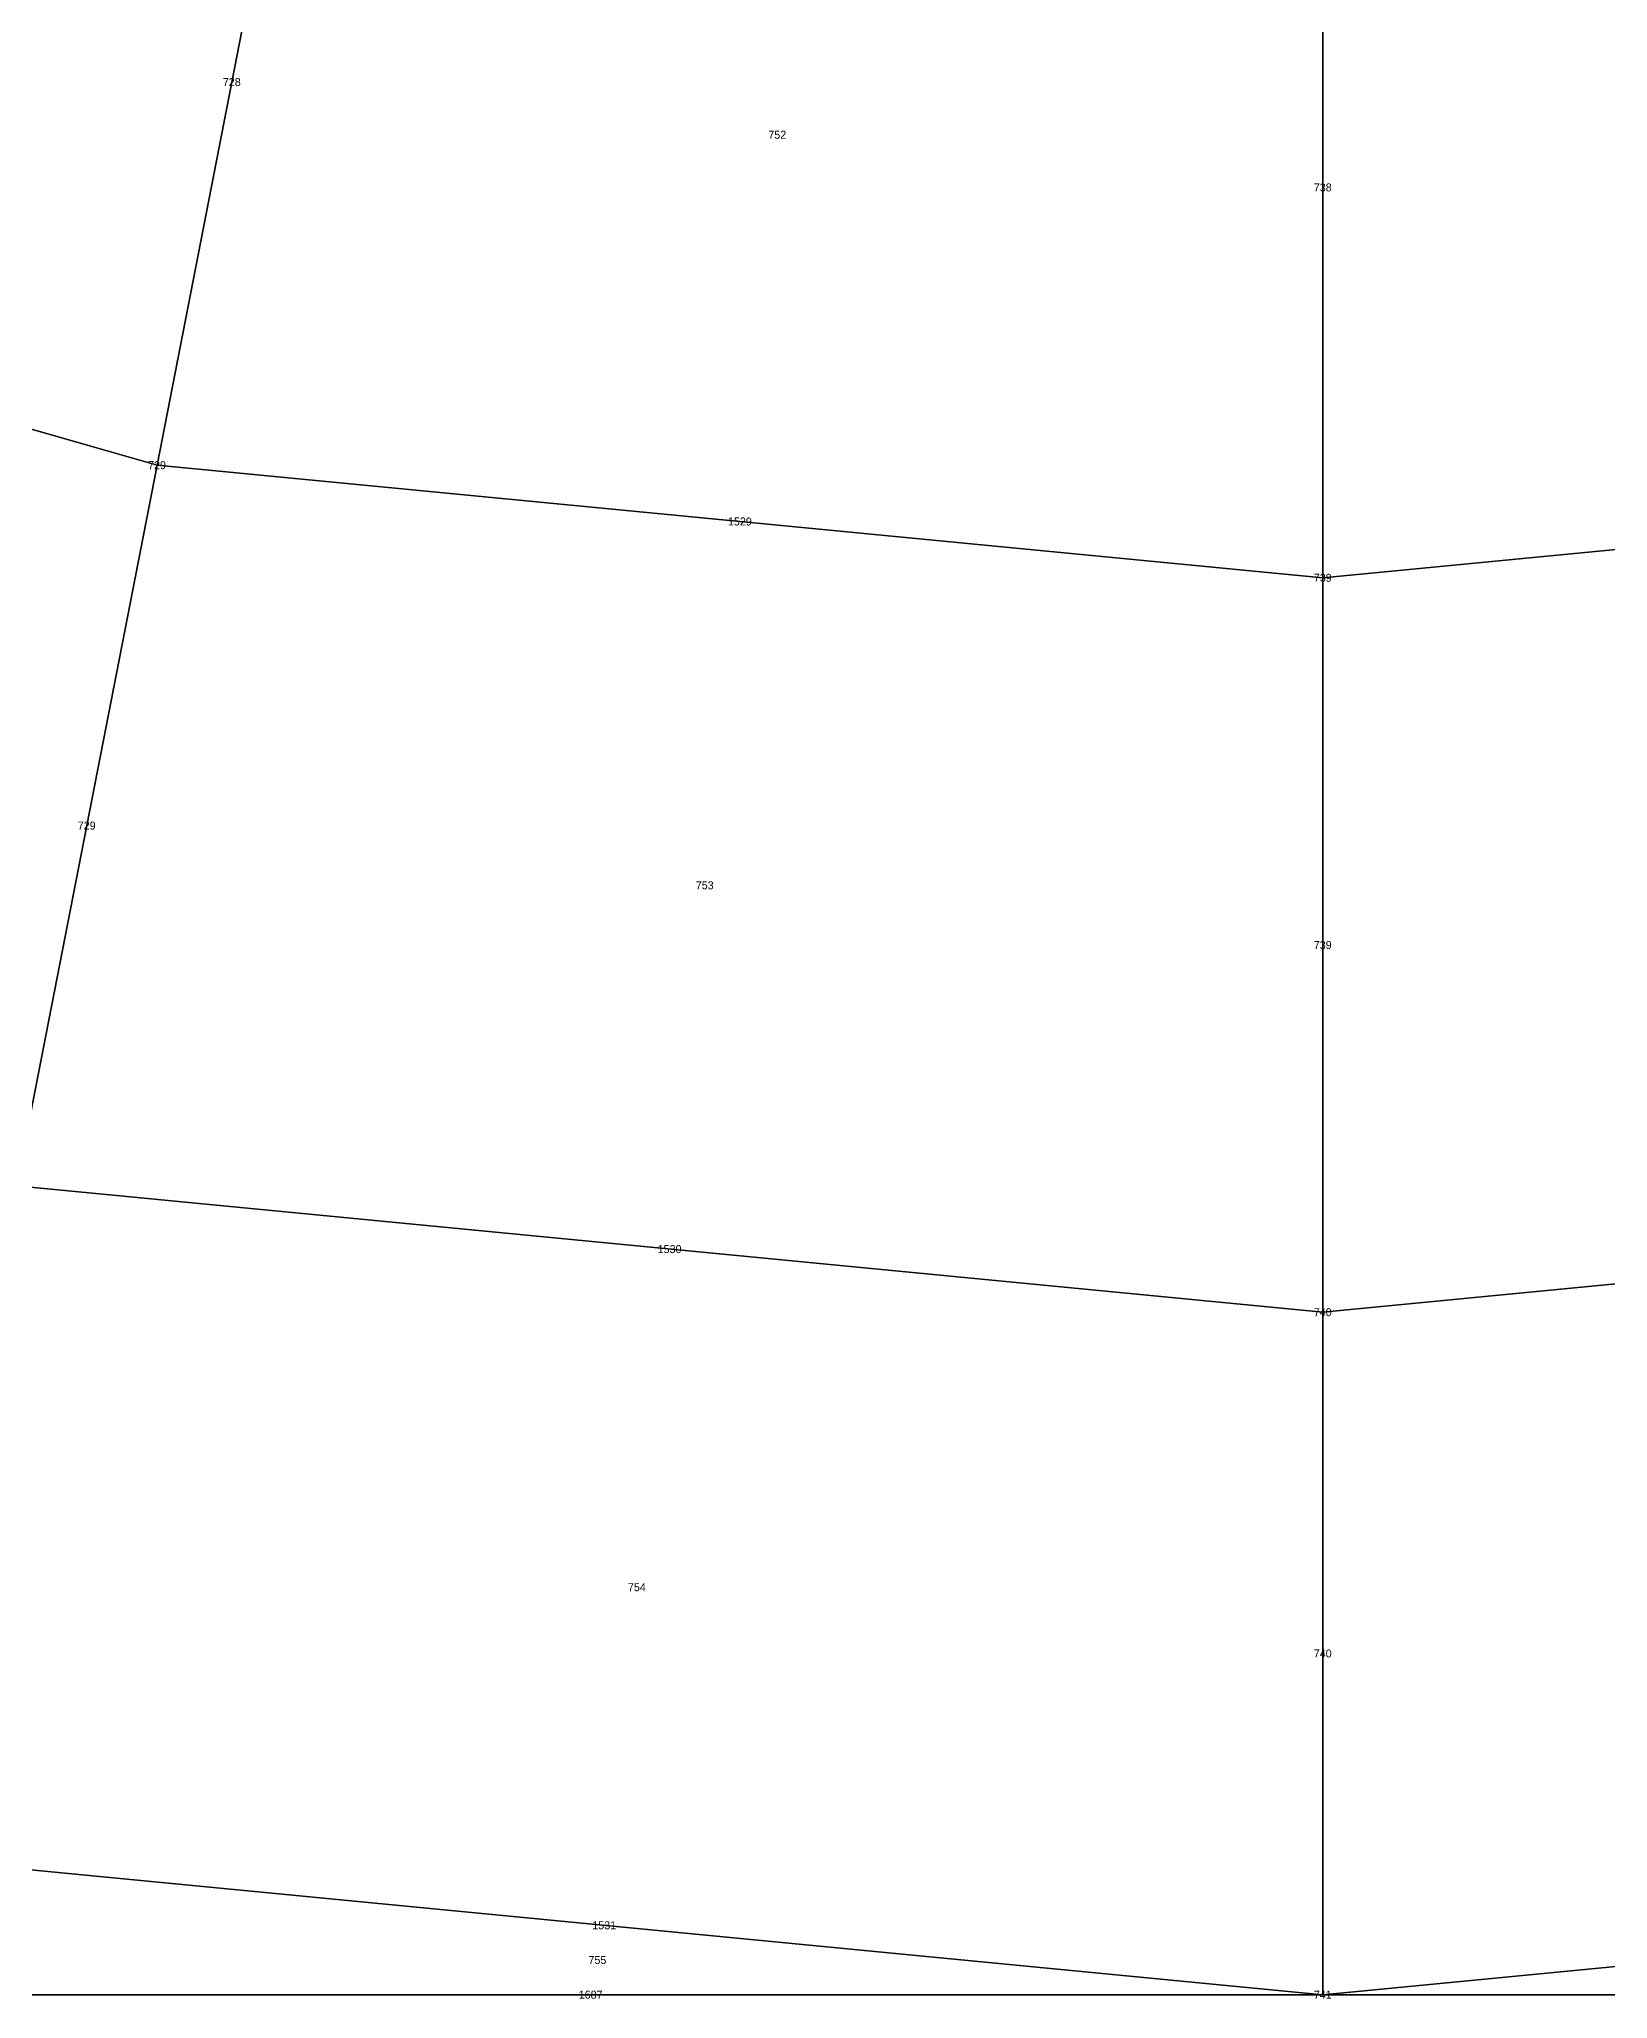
# Model space of a CAD drawing. Header units: metres. Extents: x -1.88 to 1.88, y -1.88 to 1.88.
# Drawn here: x -0.3207 to 0.0712, y -1.876 to -1.3863 of the extents above; entities that cross this region are included whole.
import ezdxf
from ezdxf.enums import TextEntityAlignment as Align

# ---------------------------------------------------------------- set-up
doc = ezdxf.new("R2010")
doc.units = ezdxf.units.M

msp = doc.modelspace()

# ---------------------------------------------------------------- linework, layer by layer
at = {"layer": 'BRANCHES'}
for p, q in [((-0.25387, -1.30129, 2.2964), (-0.29123, -1.49278, 2.1721)), ((0, -1.32583, 2.2964), (0, -1.52092, 2.1721)), ((-0.54359, -1.42047, 2.1721), (-0.29123, -1.49278, 2.1721)), ((-0.29123, -1.49278, 2.1721), (-0.32637, -1.67291, 2.03128)), ((-0.29123, -1.49278, 2.1721), (0, -1.52092, 2.1721)), ((0, -1.52092, 2.1721), (0.29123, -1.49278, 2.1721)), ((0, -1.52092, 2.1721), (0, -1.70445, 2.03128)), ((-0.32637, -1.67291, 2.03128), (0, -1.70445, 2.03128)), ((0, -1.70445, 2.03128), (0.32637, -1.67291, 2.03128)), ((0, -1.70445, 2.03128), (0, -1.875, 1.875)), ((-0.35903, -1.84031, 1.875), (0, -1.875, 1.875)), ((0, -1.875, 1.875), (0.35903, -1.84031, 1.875)), ((-0.36579, -1.875, 1.83897), (0, -1.875, 1.875)), ((0, -1.875, 1.875), (0.36579, -1.875, 1.83897))]:
    msp.add_line(p, q, dxfattribs=at)
at = {"layer": 'Faces'}
for points in [[(-0.47386, -1.23825, 2.2964), (-0.25387, -1.30129, 2.2964), (-0.29123, -1.49278, 2.1721), (-0.54359, -1.42047, 2.1721)], [(-0.25387, -1.30129, 2.2964), (0, -1.32583, 2.2964), (0, -1.52092, 2.1721), (-0.29123, -1.49278, 2.1721)], [(0, -1.32583, 2.2964), (0.25387, -1.30129, 2.2964), (0.29123, -1.49278, 2.1721), (0, -1.52092, 2.1721)], [(-0.54359, -1.42047, 2.1721), (-0.29123, -1.49278, 2.1721), (-0.32637, -1.67291, 2.03128), (-0.60918, -1.59187, 2.03128)], [(-0.29123, -1.49278, 2.1721), (0, -1.52092, 2.1721), (0, -1.70445, 2.03128), (-0.32637, -1.67291, 2.03128)], [(0, -1.52092, 2.1721), (0.29123, -1.49278, 2.1721), (0.32637, -1.67291, 2.03128), (0, -1.70445, 2.03128)], [(-0.32637, -1.67291, 2.03128), (0, -1.70445, 2.03128), (0, -1.875, 1.875), (-0.35903, -1.84031, 1.875)], [(0, -1.70445, 2.03128), (0.32637, -1.67291, 2.03128), (0.35903, -1.84031, 1.875), (0, -1.875, 1.875)], [(-0.35903, -1.84031, 1.875), (0, -1.875, 1.875), (0, -1.875, 1.875), (-0.36579, -1.875, 1.83897)], [(0, -1.875, 1.875), (0.35903, -1.84031, 1.875), (0.36579, -1.875, 1.83897), (0, -1.875, 1.875)]]:
    msp.add_3dface(points, dxfattribs=at)
at = {"layer": 'NODI-Estradosso'}
for p in [(-0.29123, -1.49278, 2.52963), (0, -1.52092, 2.52963), (0, -1.70445, 2.40979), (0, -1.875, 2.27961)]:
    msp.add_point(p, dxfattribs=at)
at = {"layer": 'NODI-Intradosso'}
for p in [(-0.29123, -1.49278, 2.1721), (0, -1.52092, 2.1721), (0, -1.70445, 2.03128), (0, -1.875, 1.875)]:
    msp.add_point(p, dxfattribs=at)

# ---------------------------------------------------------------- texts
at = {"layer": 'BRANCHES-Index'}
for s, p in [('728', (-0.27255, -1.39704, 2.23425)), ('738', (0, -1.42337, 2.23425)), ('1529', (-0.14561, -1.50685, 2.1721)), ('729', (-0.3088, -1.58285, 2.10169)), ('739', (0, -1.61269, 2.10169)), ('1530', (-0.16318, -1.68868, 2.03128)), ('740', (0, -1.78972, 1.95314)), ('1531', (-0.17951, -1.85765, 1.875)), ('1687', (-0.1829, -1.875, 1.85699))]:
    msp.add_text(s, height=0.002, dxfattribs=at).set_placement(p, align=Align.MIDDLE_CENTER)
at = {"layer": 'Faces-Index'}
for s, p in [('752', (-0.13627, -1.41021, 2.23425)), ('753', (-0.1544, -1.59777, 2.10169)), ('754', (-0.17135, -1.77317, 1.95314)), ('755', (-0.18121, -1.86633, 1.86599))]:
    msp.add_text(s, height=0.002, dxfattribs=at).set_placement(p, align=Align.MIDDLE_CENTER)
at = {"layer": 'NODI-Index'}
for s, p in [('729', (-0.29123, -1.49278, 2.1721)), ('739', (0, -1.52092, 2.1721)), ('740', (0, -1.70445, 2.03128)), ('741', (0, -1.875, 1.875))]:
    msp.add_text(s, height=0.002, dxfattribs=at).set_placement(p, align=Align.MIDDLE_CENTER)

doc.saveas('drawing.dxf')
